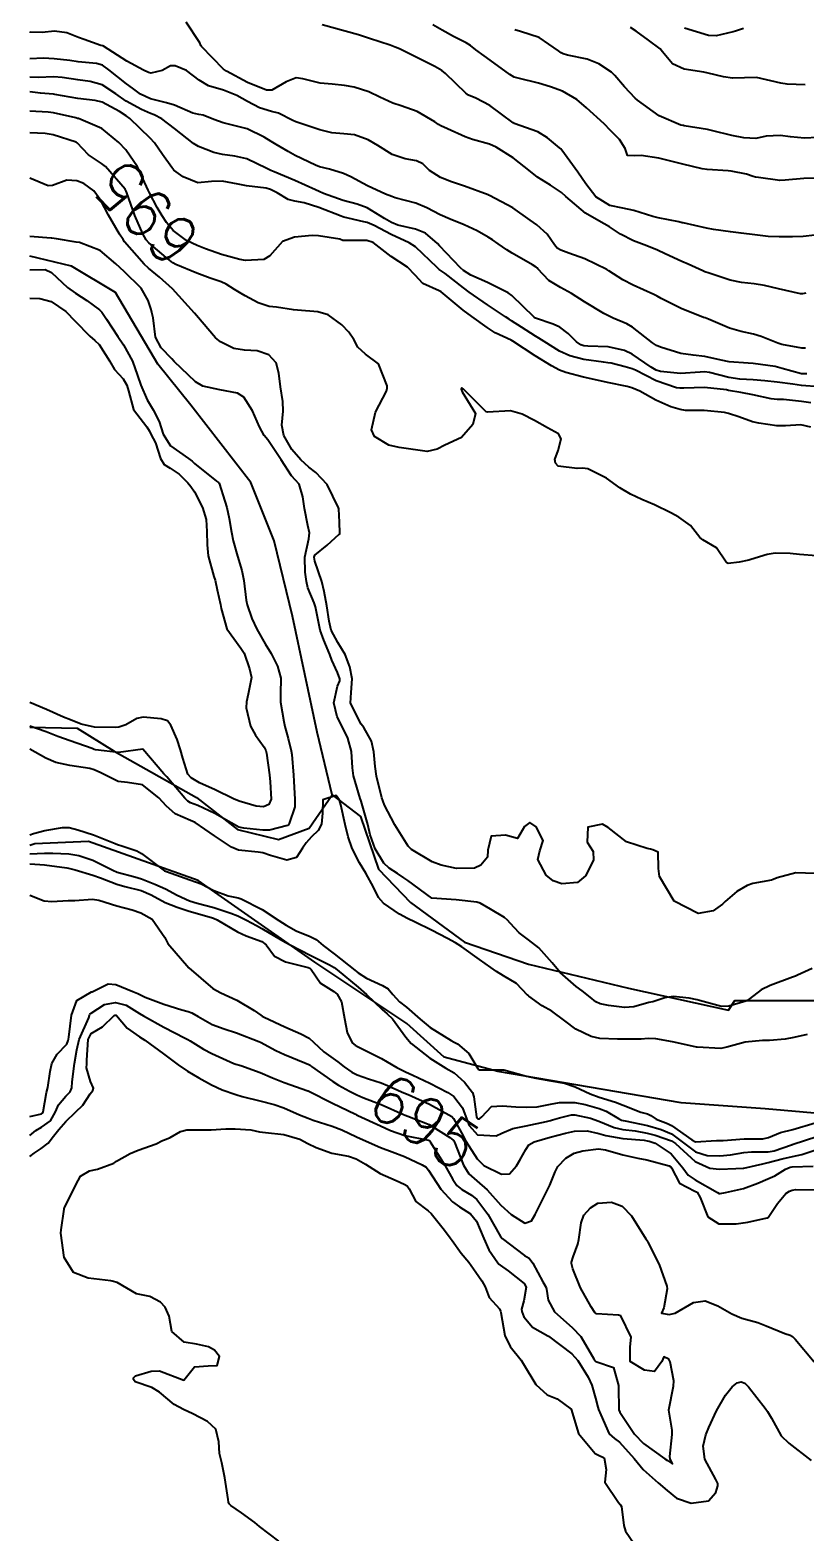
# Model space of a CAD drawing. Header units: metres. Extents: x 292545 to 299085, y 7450245 to 7463078.
# Drawn here: x 292544.9 to 292608.9, y 7462704.1 to 7462828 of the extents above; entities that cross this region are included whole.
import ezdxf
from ezdxf.enums import TextEntityAlignment as Align

# ---------------------------------------------------------------- set-up
doc = ezdxf.new("R2010")
doc.units = ezdxf.units.M
for name, color, linetype in [('Cotas', 45, 'Continuous'), ('Curvas de Nivel 1m', 11, 'Continuous'), ('Curvas de Nivel 5m', 15, 'Continuous'), ('Hidrografia', 140, 'Continuous')]:
    doc.layers.add(name, color=color, linetype=linetype)
doc.styles.add('Style-STANDARD', font='STANDARD.shx')

msp = doc.modelspace()

# ---------------------------------------------------------------- linework, layer by layer
at = {"layer": 'Curvas de Nivel 1m', "flags": 128}
for points, elevation in [([(292608.92, 7462806.29), (292608.66, 7462806.23), (292608.48, 7462806.23), (292606.67, 7462806.65), (292605.52, 7462806.93), (292604.67, 7462807.05), (292603.61, 7462807.17), (292602.68, 7462807.36), (292600.86, 7462807.95), (292600.68, 7462808.01), (292600.6, 7462808.05), (292600.42, 7462808.13), (292599.21, 7462808.68), (292598.69, 7462808.9), (292597.33, 7462809.54), (292596.7, 7462809.83), (292595.8, 7462810.19), (292594.71, 7462810.6), (292593.64, 7462811.14), (292592.73, 7462811.75), (292591.85, 7462812.24), (292590.74, 7462812.88), (292589.11, 7462814.27), (292588.76, 7462814.58), (292587.87, 7462815.18), (292586.78, 7462815.86), (292586.22, 7462816.31), (292584.79, 7462817.45), (292583.38, 7462818.33), (292582.81, 7462818.58), (292581.41, 7462818.97), (292580.81, 7462819.17), (292579.37, 7462819.83), (292578.82, 7462820.08), (292578.62, 7462820.19), (292578.31, 7462820.4), (292576.84, 7462821.26), (292575.53, 7462821.74), (292574.85, 7462821.96), (292573.76, 7462822.45), (292572.86, 7462822.88), (292571.65, 7462823.27), (292570.86, 7462823.41), (292569.85, 7462823.52), (292568.86, 7462823.61), (292567.42, 7462823.97), (292566.87, 7462824.03), (292566.03, 7462823.71), (292564.86, 7462823.02), (292564.41, 7462823.02), (292562.86, 7462823.66), (292561.11, 7462824.6), (292560.88, 7462824.77), (292559.06, 7462826.63), (292559, 7462826.72), (292558.91, 7462826.93), (292557.79, 7462828.64)], 701), ([(292609.66, 7462811.08), (292608.72, 7462810.97), (292607.84, 7462810.92), (292606.72, 7462810.92), (292605.82, 7462810.97), (292604.72, 7462811.09), (292603.58, 7462811.23), (292602.72, 7462811.34), (292601.31, 7462811.53), (292600.73, 7462811.65), (292598.81, 7462812.08), (292598.73, 7462812.09), (292598.46, 7462812.16), (292596.74, 7462812.51), (292596.31, 7462812.61), (292594.74, 7462813.11), (292593.82, 7462813.29), (292592.75, 7462813.51), (292591.6, 7462814.24), (292590.77, 7462815.3), (292590.12, 7462816.26), (292588.8, 7462818.09), (292588.72, 7462818.18), (292588.61, 7462818.27), (292587.62, 7462819.1), (292586.82, 7462819.58), (292584.87, 7462820.27), (292584.82, 7462820.29), (292584.78, 7462820.32), (292582.84, 7462821.76), (292581.69, 7462822.36), (292581.1, 7462822.61), (292580.86, 7462822.78), (292579.18, 7462824.39), (292578.88, 7462824.64), (292578.3, 7462824.98), (292576.89, 7462825.7), (292575.39, 7462826.43), (292575.04, 7462826.58), (292574.9, 7462826.63), (292574.62, 7462826.73), (292572.91, 7462827.28), (292572.02, 7462827.58), (292570.92, 7462827.89), (292569.01, 7462828.42)], 702), ([(292610.54, 7462815.78), (292608.77, 7462815.73), (292607.22, 7462815.6), (292606.77, 7462815.58), (292605.03, 7462815.82), (292604.77, 7462815.85), (292604.59, 7462815.9), (292604.02, 7462816.09), (292602.78, 7462816.34), (292602.52, 7462816.37), (292600.78, 7462816.48), (292600.37, 7462816.54), (292598.78, 7462816.92), (292597.78, 7462817.18), (292596.8, 7462817.41), (292595.35, 7462817.64), (292594.8, 7462817.6), (292594.22, 7462817.64), (292594.02, 7462818.21), (292593.56, 7462818.97), (292592.82, 7462819.71), (292592.28, 7462820.24), (292590.84, 7462821.58), (292590.04, 7462822.26), (292588.86, 7462822.93), (292587.87, 7462823.29), (292586.87, 7462823.61), (292585.18, 7462824.01), (292584.87, 7462824.1), (292584.51, 7462824.32), (292582.88, 7462825.51), (292582.39, 7462825.85), (292581.7, 7462826.36), (292581.25, 7462826.71), (292580.91, 7462826.92), (292579.84, 7462827.46), (292578.92, 7462827.97), (292578.15, 7462828.4)], 703), ([(292603.78, 7462828.1), (292603.13, 7462827.9), (292602.92, 7462827.83), (292601.54, 7462827.5), (292600.91, 7462827.53), (292598.92, 7462828.15)], 706), ([(292609.9, 7462819.11), (292608.81, 7462819.07), (292607.67, 7462819.19), (292606.82, 7462819.3), (292605.65, 7462819.24), (292604.81, 7462819.05), (292603.82, 7462819.1), (292602.81, 7462819.3), (292601.26, 7462819.68), (292600.82, 7462819.79), (292598.88, 7462820.09), (292598.82, 7462820.11), (292598.79, 7462820.12), (292598.61, 7462820.15), (292596.83, 7462820.91), (292595.04, 7462822.2), (292594.85, 7462822.36), (292593.96, 7462823.31), (292593.16, 7462824.23), (292593.02, 7462824.38), (292592.88, 7462824.51), (292591.85, 7462825.2), (292590.89, 7462825.57), (292589.26, 7462825.9), (292588.89, 7462826.02), (292588.73, 7462826.11), (292588.52, 7462826.28), (292586.91, 7462827.36), (292585.38, 7462827.86), (292584.92, 7462828.01)], 704), ([(292609, 7462799.62), (292608.58, 7462799.63), (292606.99, 7462800.06), (292606.58, 7462800.19), (292606.41, 7462800.24), (292604.59, 7462800.49), (292604.16, 7462800.52), (292602.59, 7462800.62), (292601.95, 7462800.76), (292600.6, 7462801.07), (292599.62, 7462801.16), (292598.6, 7462801.32), (292596.94, 7462801.84), (292596.61, 7462801.98), (292596.27, 7462802.18), (292594.63, 7462803.47), (292594.17, 7462803.75), (292593.03, 7462804.22), (292592.64, 7462804.41), (292592.25, 7462804.62), (292590.65, 7462805.57), (292589.59, 7462806.26), (292588.67, 7462806.76), (292587.72, 7462807.33), (292586.82, 7462808.3), (292586.76, 7462808.37), (292586.68, 7462808.43), (292586.37, 7462808.62), (292584.7, 7462809.57), (292584.24, 7462809.86), (292583.54, 7462810.34), (292583.06, 7462810.69), (292582.72, 7462810.91), (292581.8, 7462811.43), (292580.73, 7462811.92), (292579.58, 7462812.38), (292578.74, 7462812.75), (292577.65, 7462813.32), (292576.75, 7462813.7), (292575.03, 7462814.16), (292574.75, 7462814.25), (292574.25, 7462814.44), (292572.76, 7462815.14), (292571.37, 7462815.89), (292570.78, 7462816.16), (292569.61, 7462816.5), (292568.78, 7462816.71), (292568.47, 7462816.83), (292566.79, 7462817.65), (292566.22, 7462817.96), (292565.21, 7462818.55), (292564.81, 7462818.79), (292564.24, 7462819.14), (292562.82, 7462819.85), (292561.16, 7462820.26), (292560.83, 7462820.32), (292560.07, 7462820.61), (292559.18, 7462820.97), (292558.84, 7462821.02), (292558.34, 7462821.13), (292556.84, 7462821.78), (292556.18, 7462821.99), (292554.85, 7462822.3), (292554.02, 7462822.69), (292553.36, 7462823.2), (292552.86, 7462823.56), (292551.42, 7462824.71), (292550.88, 7462825.08), (292550.38, 7462825.23), (292548.88, 7462825.37), (292548.18, 7462825.46), (292546.89, 7462825.62), (292546.02, 7462825.65), (292544.9, 7462825.62)], 699), ([(292610.03, 7462798.57), (292608.57, 7462798.66), (292607.85, 7462798.77), (292606.57, 7462798.94), (292605.55, 7462799.05), (292604.57, 7462799.13), (292603.47, 7462799.2), (292602.58, 7462799.34), (292600.97, 7462799.73), (292600.58, 7462799.79), (292600.22, 7462799.77), (292598.59, 7462799.66), (292596.94, 7462799.82), (292596.59, 7462799.94), (292596.17, 7462800.18), (292594.6, 7462801.26), (292593.96, 7462801.57), (292592.61, 7462801.86), (292590.94, 7462801.92), (292590.61, 7462801.95), (292590.37, 7462802.02), (292590, 7462802.26), (292589.31, 7462802.96), (292588.62, 7462803.48), (292588.09, 7462803.74), (292586.63, 7462804.23), (292586.5, 7462804.3), (292584.66, 7462806.1), (292584.35, 7462806.32), (292583.21, 7462806.89), (292582.67, 7462807.16), (292581.27, 7462807.77), (292580.68, 7462808.16), (292580.44, 7462808.37), (292578.71, 7462810.2), (292578.54, 7462810.39), (292577.55, 7462811.24), (292576.72, 7462811.57), (292575.27, 7462811.9), (292574.73, 7462812.1), (292574.15, 7462812.45), (292572.74, 7462813.31), (292571.89, 7462813.62), (292570.75, 7462813.92), (292569.11, 7462814.51), (292568.76, 7462814.67), (292568.46, 7462814.81), (292566.77, 7462815.58), (292565.04, 7462816.3), (292564.78, 7462816.4), (292564.45, 7462816.56), (292562.79, 7462817.37), (292561.8, 7462817.58), (292560.79, 7462817.72), (292560.06, 7462817.88), (292558.8, 7462818.37), (292558.39, 7462818.63), (292556.82, 7462819.86), (292555.77, 7462820.67), (292555.15, 7462820.99), (292554.84, 7462821.11), (292554.09, 7462821.43), (292552.85, 7462822.12), (292551.99, 7462822.71), (292550.86, 7462823.46), (292549.88, 7462823.75), (292548.86, 7462823.87), (292547.56, 7462824.07), (292546.87, 7462824.12), (292545.57, 7462824.08), (292544.9, 7462824.11)], 698), ([(292609.35, 7462797.23), (292608.56, 7462797.36), (292607.1, 7462797.51), (292606.56, 7462797.52), (292606.06, 7462797.57), (292604.56, 7462797.9), (292603.57, 7462798.1), (292602.56, 7462798.27), (292602.38, 7462798.3), (292600.57, 7462798.5), (292598.86, 7462798.45), (292598.57, 7462798.44), (292598.25, 7462798.48), (292596.58, 7462799.06), (292594.86, 7462799.93), (292594.59, 7462800.05), (292594.01, 7462800.21), (292592.87, 7462800.5), (292592.6, 7462800.54), (292592.24, 7462800.59), (292590.6, 7462800.82), (292589.45, 7462801.11), (292588.61, 7462801.5), (292587.34, 7462802.29), (292586.9, 7462802.58), (292586.62, 7462802.75), (292585.46, 7462803.48), (292584.63, 7462804), (292584.44, 7462804.13), (292584.14, 7462804.33), (292582.65, 7462805.31), (292581.14, 7462806.37), (292580.67, 7462806.73), (292579.16, 7462807.9), (292578.68, 7462808.24), (292578.6, 7462808.31), (292578.51, 7462808.39), (292576.71, 7462810.1), (292576.2, 7462810.43), (292574.72, 7462811.13), (292573.31, 7462811.87), (292572.73, 7462812.11), (292572.44, 7462812.18), (292571.17, 7462812.48), (292570.81, 7462812.56), (292570.73, 7462812.58), (292570.59, 7462812.63), (292568.74, 7462813.35), (292567.52, 7462813.74), (292566.75, 7462813.87), (292566.21, 7462814), (292565.3, 7462814.55), (292564.76, 7462814.83), (292564.39, 7462814.94), (292562.76, 7462815.13), (292562.09, 7462815.26), (292560.77, 7462815.52), (292559.89, 7462815.49), (292558.76, 7462815.39), (292557.54, 7462815.88), (292556.78, 7462816.44), (292556.68, 7462816.55), (292556.61, 7462816.65), (292555.85, 7462817.72), (292555.17, 7462818.67), (292554.81, 7462819.08), (292553.14, 7462820.7), (292552.84, 7462820.92), (292552.28, 7462821.27), (292550.85, 7462822.03), (292550.29, 7462822.17), (292548.85, 7462822.35), (292546.95, 7462822.67), (292546.85, 7462822.69), (292545.78, 7462822.78), (292544.9, 7462822.89)], 697), ([(292609.34, 7462795.23), (292608.53, 7462795.43), (292607.25, 7462795.34), (292606.53, 7462795.34), (292605.06, 7462795.56), (292604.54, 7462795.68), (292603.4, 7462796.1), (292602.55, 7462796.37), (292602.22, 7462796.44), (292600.55, 7462796.6), (292599.01, 7462796.62), (292598.55, 7462796.68), (292597.8, 7462796.92), (292596.56, 7462797.45), (292595.24, 7462798.19), (292594.57, 7462798.49), (292594.18, 7462798.59), (292592.57, 7462798.93), (292591.71, 7462799.1), (292590.58, 7462799.36), (292589.13, 7462799.73), (292588.59, 7462799.93), (292587.94, 7462800.29), (292586.6, 7462801.12), (292584.76, 7462802.32), (292584.61, 7462802.4), (292583.29, 7462803.01), (292582.62, 7462803.45), (292581.36, 7462804.36), (292580.64, 7462804.89), (292578.84, 7462806.39), (292578.66, 7462806.48), (292577.33, 7462807.07), (292576.68, 7462807.77), (292576.05, 7462808.43), (292574.7, 7462809.3), (292573.22, 7462810.45), (292572.71, 7462810.62), (292570.84, 7462810.62), (292570.71, 7462810.64), (292570.46, 7462810.75), (292568.72, 7462811.01), (292568.2, 7462811.03), (292566.72, 7462810.91), (292565.73, 7462810.54), (292564.69, 7462809.35), (292564.2, 7462809.05), (292562.69, 7462808.99), (292562.22, 7462809.06), (292560.7, 7462809.46), (292559.39, 7462809.94), (292558.71, 7462810.21), (292557.81, 7462810.64), (292556.72, 7462811.45), (292556.17, 7462812.1), (292555.8, 7462812.66), (292555.41, 7462813.34), (292554.76, 7462814.55), (292554.7, 7462814.68), (292554.66, 7462814.78), (292553.76, 7462816.69), (292552.8, 7462818.1), (292552.24, 7462818.71), (292550.82, 7462819.87), (292548.9, 7462820.68), (292548.83, 7462820.7), (292548.68, 7462820.75), (292546.84, 7462821.15), (292546.4, 7462821.22), (292544.9, 7462821.29)], 696), ([(292609.69, 7462758.43), (292608.1, 7462758.49), (292606.56, 7462758.06), (292606.23, 7462757.93), (292606.09, 7462757.89), (292604.56, 7462757.61), (292604.08, 7462757.44), (292603.24, 7462756.94), (292602.28, 7462756.11), (292602.06, 7462755.9), (292601.28, 7462755.35), (292600.05, 7462755.12), (292598.06, 7462756.16), (292596.84, 7462758.18), (292596.77, 7462758.85), (292596.75, 7462760.18), (292596.31, 7462760.39), (292596.12, 7462760.43), (292595.83, 7462760.48), (292594.12, 7462761.03), (292592.63, 7462762.23), (292592.14, 7462762.5), (292590.95, 7462762.25), (292590.88, 7462761.01), (292591.37, 7462760.24), (292591.4, 7462759.53), (292590.75, 7462758.25), (292590.08, 7462757.7), (292588.78, 7462757.57), (292588.09, 7462757.82), (292587.49, 7462758.29), (292586.8, 7462759.59), (292586.98, 7462760.29), (292587.25, 7462761.16), (292586.68, 7462762.29), (292586.15, 7462762.63), (292585.72, 7462762.31), (292585.13, 7462761.32), (292584.13, 7462761.58), (292582.97, 7462761.5), (292582.69, 7462760.34), (292582.67, 7462759.78), (292582.1, 7462759.11), (292581.58, 7462758.87), (292580.1, 7462758.84), (292578.83, 7462759.12), (292578.1, 7462759.39), (292576.39, 7462760.42), (292576.12, 7462760.69), (292575.01, 7462762.44), (292574.71, 7462763.01), (292574.16, 7462764.06), (292574.01, 7462764.45), (292573.95, 7462764.67), (292573.51, 7462766.46), (292573.4, 7462767.25), (292573.29, 7462768.45), (292573.09, 7462769.33), (292572.44, 7462770.47), (292572.24, 7462770.74), (292571.36, 7462772.48), (292571.4, 7462773.35), (292571.49, 7462774.48), (292571.31, 7462775.46), (292570.92, 7462776.48), (292570.32, 7462777.47), (292569.77, 7462778.5), (292569.59, 7462779.25), (292569.41, 7462780.5), (292569.19, 7462781.68), (292568.99, 7462782.5), (292568.4, 7462784.19), (292568.35, 7462784.51), (292568.4, 7462784.67), (292569.42, 7462785.5), (292570.42, 7462786.41), (292570.46, 7462786.45), (292570.47, 7462786.49), (292570.44, 7462787.41), (292570.39, 7462788.49), (292570.37, 7462788.58), (292569.43, 7462790.5), (292568.48, 7462791.49), (292567.91, 7462791.94), (292567.26, 7462792.53), (292566.51, 7462793.38), (292565.84, 7462794.55), (292565.69, 7462795.39), (292565.79, 7462796.55), (292565.76, 7462797.34), (292565.58, 7462798.55), (292565.45, 7462799.69), (292565.22, 7462800.55), (292564.6, 7462801.21), (292563.64, 7462801.54), (292562.6, 7462801.58), (292561.72, 7462801.71), (292560.61, 7462802.28), (292560.22, 7462802.61), (292558.64, 7462804.45), (292558.49, 7462804.63), (292556.66, 7462806.65), (292555.6, 7462807.6), (292554.68, 7462808.35), (292554.33, 7462808.68), (292552.71, 7462810.53), (292552.58, 7462810.7), (292552.28, 7462811.14), (292551.37, 7462812.71), (292550.75, 7462813.94), (292550.18, 7462814.73), (292549.35, 7462815.32), (292548.77, 7462815.55), (292547.93, 7462815.6), (292546.77, 7462815.15), (292546.41, 7462815.13), (292544.9, 7462815.78)], 694), ([(292609.44, 7462750.59), (292608.23, 7462750.04), (292608.07, 7462749.97), (292607.99, 7462749.93), (292607.82, 7462749.87), (292605.98, 7462749.19), (292605.23, 7462748.83), (292604.28, 7462748.09), (292604.1, 7462747.96), (292603.97, 7462747.91), (292602.58, 7462747.49), (292601.96, 7462747.47), (292600.16, 7462747.95), (292599.97, 7462748), (292599.29, 7462748.15), (292597.97, 7462748.29), (292597.3, 7462748.17), (292596.29, 7462747.86), (292595.97, 7462747.78), (292594.73, 7462747.43), (292593.96, 7462747.37), (292592.65, 7462747.54), (292591.97, 7462747.68), (292591.59, 7462747.85), (292591.12, 7462748.24), (292590.48, 7462748.76), (292589.98, 7462749.1), (292588.65, 7462750.27), (292588, 7462751.05), (292586.89, 7462752.29), (292586.03, 7462752.96), (292585.27, 7462753.55), (292584.53, 7462754.32), (292584.31, 7462754.59), (292584.05, 7462754.81), (292582.91, 7462755.49), (292582.06, 7462755.97), (292581.78, 7462756.07), (292580.06, 7462756.26), (292578.06, 7462756.4), (292576.09, 7462757.84), (292575.75, 7462758.08), (292575.24, 7462758.43), (292574.53, 7462758.87), (292574.1, 7462759.27), (292573.38, 7462760.46), (292572.98, 7462761.61), (292572.77, 7462762.46), (292572.23, 7462764.4), (292572.21, 7462764.47), (292572.16, 7462764.61), (292571.6, 7462766.48), (292571.52, 7462767.14), (292571.44, 7462768.48), (292571.13, 7462769.58), (292570.7, 7462770.49), (292570.25, 7462771.34), (292569.98, 7462772.49), (292570.28, 7462773.89), (292570.46, 7462774.31), (292570.47, 7462774.49), (292570.29, 7462775), (292569.82, 7462776.01), (292569.64, 7462776.5), (292569.16, 7462777.66), (292568.84, 7462778.5), (292568.46, 7462780.41), (292568.44, 7462780.51), (292568.36, 7462780.75), (292567.83, 7462781.98), (292567.73, 7462782.52), (292567.61, 7462783.29), (292567.59, 7462784.52), (292567.92, 7462786.02), (292567.98, 7462786.52), (292567.84, 7462787.12), (292567.56, 7462788.52), (292567.42, 7462789.48), (292567.11, 7462790.53), (292566.81, 7462790.86), (292566.48, 7462791.23), (292565.62, 7462792.55), (292564.52, 7462794.18), (292564.24, 7462794.56), (292563.83, 7462795.27), (292563.26, 7462796.57), (292562.55, 7462797.7), (292562.02, 7462798.05), (292560.56, 7462798.32), (292559.17, 7462798.62), (292558.57, 7462798.96), (292556.8, 7462800.65), (292556.6, 7462800.86), (292555.73, 7462801.79), (292555.25, 7462802.67), (292555.06, 7462804.25), (292554.97, 7462804.68), (292554.89, 7462804.93), (292554.65, 7462805.69), (292554.08, 7462806.69), (292552.68, 7462808.08), (292551.99, 7462808.71), (292550.7, 7462809.81), (292548.99, 7462810.46), (292548.71, 7462810.5), (292547.08, 7462810.77), (292546.71, 7462810.82), (292546.66, 7462810.83), (292544.9, 7462810.95)], 693), ([(292544.9, 7462808.2), (292546.14, 7462808.24), (292546.68, 7462808), (292548.01, 7462806.76), (292548.66, 7462806.28), (292549.58, 7462805.67), (292550.64, 7462804.9), (292550.82, 7462804.72), (292551.21, 7462804.14), (292552.14, 7462802.7), (292552.61, 7462802.03), (292553.36, 7462800.69), (292553.77, 7462799.5), (292554.05, 7462798.69), (292554.56, 7462797.5), (292555.06, 7462796.67), (292555.57, 7462795.7), (292555.9, 7462794.66), (292556.51, 7462793.7), (292557.97, 7462792.64), (292558.28, 7462792.42), (292558.49, 7462792.24), (292560.29, 7462790.79), (292560.47, 7462790.66), (292560.49, 7462790.63), (292560.5, 7462790.61), (292560.99, 7462789.13), (292561.14, 7462788.6), (292561.33, 7462787.71), (292561.54, 7462786.59), (292561.67, 7462785.85), (292562.03, 7462784.59), (292562.39, 7462783.42), (292562.56, 7462782.59), (292562.75, 7462780.97), (292562.83, 7462780.58), (292563.22, 7462779.46), (292563.61, 7462778.57), (292564.32, 7462777.37), (292564.8, 7462776.56), (292565.32, 7462775.52), (292565.6, 7462774.55), (292565.57, 7462773.25), (292565.57, 7462772.55), (292565.84, 7462770.95), (292565.93, 7462770.54), (292566.22, 7462769.55), (292566.46, 7462768.54), (292566.5, 7462768.25), (292566.64, 7462766.54), (292566.67, 7462766.04), (292566.77, 7462764.53), (292566.75, 7462763.94), (292566.28, 7462762.54), (292566.23, 7462762.45), (292566.14, 7462762.39), (292564.68, 7462762.01), (292564.13, 7462762.01), (292562.56, 7462762.16), (292562.14, 7462762.25), (292561.51, 7462762.6), (292560.15, 7462763.39), (292558.75, 7462764.03), (292558.16, 7462764.27), (292557.92, 7462764.4), (292557.67, 7462764.64), (292556.19, 7462766.4), (292555.96, 7462766.66), (292554.21, 7462768.68), (292552.21, 7462768.4), (292550.31, 7462768.63), (292550.21, 7462768.66), (292550.02, 7462768.73), (292548.22, 7462769.37), (292547.2, 7462769.74), (292546.23, 7462770.11), (292544.9, 7462770.57)], 693), ([(292544.9, 7462805.88), (292545.71, 7462805.84), (292546.65, 7462805.59), (292547.86, 7462804.76), (292548.63, 7462803.97), (292549.83, 7462802.73), (292550.25, 7462802.37), (292550.61, 7462802.04), (292551.46, 7462800.71), (292551.87, 7462800), (292552.58, 7462799.22), (292552.9, 7462798.7), (292553.04, 7462798.22), (292553.45, 7462796.69), (292554.53, 7462795.25), (292554.76, 7462794.91), (292554.88, 7462794.67), (292555.25, 7462793.93), (292555.68, 7462792.66), (292555.98, 7462792.15), (292556.48, 7462791.86), (292557.2, 7462791.37), (292557.94, 7462790.64), (292558.18, 7462790.34), (292558.47, 7462789.91), (292559.15, 7462788.62), (292559.43, 7462787.63), (292559.49, 7462786.62), (292559.51, 7462785.52), (292559.61, 7462784.62), (292560.08, 7462782.91), (292560.17, 7462782.61), (292560.36, 7462781.81), (292560.63, 7462780.61), (292560.68, 7462780.28), (292561.15, 7462778.6), (292562.31, 7462777.01), (292562.57, 7462776.59), (292563.03, 7462775.32), (292563.17, 7462774.58), (292562.92, 7462773.23), (292562.76, 7462772.58), (292562.75, 7462772.08), (292563.1, 7462770.58), (292563.5, 7462769.85), (292564.22, 7462768.86), (292564.37, 7462768.56), (292564.42, 7462768.35), (292564.66, 7462766.56), (292564.73, 7462766), (292564.81, 7462764.55), (292564.61, 7462764.11), (292564.16, 7462763.94), (292563.57, 7462763.98), (292562.16, 7462764.39), (292561.69, 7462764.59), (292560.17, 7462765.34), (292558.9, 7462765.9), (292558.19, 7462766.31), (292557.94, 7462766.63), (292557.51, 7462767.94), (292557.32, 7462768.64), (292557.06, 7462769.48), (292556.52, 7462770.66), (292556.24, 7462771.02), (292555.72, 7462771.19), (292554.24, 7462771.32), (292553.73, 7462771.2), (292552.82, 7462770.69), (292552.23, 7462770.49), (292551.99, 7462770.46), (292550.23, 7462770.49), (292549.12, 7462770.74), (292548.24, 7462771.1), (292547.67, 7462771.33), (292546.25, 7462771.95), (292544.9, 7462772.53)], 694), ([(292609.04, 7462745.14), (292607.93, 7462744.91), (292607.22, 7462744.76), (292605.93, 7462744.66), (292605.35, 7462744.65), (292603.93, 7462744.53), (292602.4, 7462744.11), (292601.92, 7462744.01), (292599.96, 7462744.1), (292599.92, 7462744.11), (292599.79, 7462744.14), (292597.93, 7462744.56), (292596.54, 7462744.8), (292595.93, 7462744.81), (292595.35, 7462744.78), (292593.93, 7462744.77), (292593.39, 7462744.76), (292591.93, 7462744.81), (292591.2, 7462744.98), (292589.94, 7462745.58), (292589.04, 7462746.27), (292587.96, 7462747.07), (292587.18, 7462747.51), (292586.06, 7462748.31), (292586.02, 7462748.36), (292585.97, 7462748.41), (292585.04, 7462749.37), (292583.99, 7462750), (292583.4, 7462750.34), (292582.01, 7462751.33), (292580.54, 7462752.37), (292580.23, 7462752.58), (292580.03, 7462752.7), (292579.35, 7462753.06), (292578.04, 7462753.77), (292576.68, 7462754.41), (292576.05, 7462754.73), (292575.4, 7462755.08), (292574.07, 7462755.97), (292573.67, 7462756.45), (292573.25, 7462757.29), (292572.62, 7462758.46), (292572.1, 7462759.32), (292571.48, 7462760.48), (292571.15, 7462761.45), (292570.92, 7462762.48), (292570.56, 7462764.08), (292570.45, 7462764.49), (292570.17, 7462764.86), (292569.07, 7462764.51), (292569.04, 7462763.4), (292568.95, 7462762.51), (292568.67, 7462761.98), (292568.13, 7462761.45), (292567.68, 7462760.97), (292567.4, 7462760.53), (292566.89, 7462759.75), (292566.1, 7462759.52), (292564.76, 7462759.9), (292564.11, 7462760.14), (292563.73, 7462760.19), (292562.11, 7462760.34), (292561.52, 7462760.6), (292560.13, 7462761.54), (292558.52, 7462762.63), (292558.14, 7462762.8), (292556.87, 7462763.36), (292556.16, 7462763.97), (292555.54, 7462764.67), (292554.18, 7462765.75), (292552.94, 7462765.94), (292552.18, 7462766.02), (292550.76, 7462766.72), (292550.2, 7462766.99), (292549.83, 7462767.1), (292548.2, 7462767.34), (292547.02, 7462767.59), (292546.2, 7462767.95), (292544.9, 7462768.68)], 692), ([(292544.9, 7462761.62), (292545.18, 7462761.74), (292546.13, 7462761.98), (292547.59, 7462762.21), (292548.14, 7462762.21), (292548.84, 7462762.04), (292550.13, 7462761.63), (292551.92, 7462760.91), (292552.11, 7462760.82), (292552.47, 7462760.7), (292553.72, 7462760.29), (292554.11, 7462760.08), (292556.01, 7462758.66), (292556.09, 7462758.62), (292556.16, 7462758.59), (292558.09, 7462757.92), (292559.02, 7462757.57), (292560.08, 7462757.02), (292561.25, 7462756.6), (292562.07, 7462756.42), (292562.32, 7462756.34), (292564.06, 7462755.46), (292565.45, 7462754.55), (292566.04, 7462754.17), (292566.86, 7462753.71), (292568.03, 7462753.23), (292568.52, 7462753), (292569.1, 7462752.5), (292570.01, 7462751.81), (292571.7, 7462750.47), (292571.99, 7462750.23), (292572.66, 7462749.79), (292573.98, 7462749.19), (292574.46, 7462748.92), (292574.85, 7462748.44), (292575.4, 7462747.86), (292575.96, 7462747.41), (292577.1, 7462746.41), (292577.94, 7462745.72), (292579.66, 7462744.65), (292579.92, 7462744.52), (292580.18, 7462744.38), (292581.13, 7462743.58), (292581.85, 7462742.35), (292581.87, 7462742.32), (292581.9, 7462742.29), (292582.01, 7462742.24), (292583.9, 7462742.25), (292584, 7462742.23), (292585.89, 7462741.73), (292586.65, 7462741.54), (292587.89, 7462741.33), (292589.01, 7462741.15), (292589.88, 7462740.83), (292591.12, 7462740.25), (292591.87, 7462739.99), (292593.23, 7462739.58), (292593.86, 7462739.32), (292595.31, 7462738.75), (292595.86, 7462738.62), (292596.15, 7462738.48), (292596.58, 7462738.18), (292597.5, 7462737.81), (292597.85, 7462737.64), (292599.51, 7462736.47), (292599.83, 7462736.3), (292601.55, 7462736.41), (292601.84, 7462736.4), (292602.12, 7462736.4), (292603.84, 7462736.54), (292605.37, 7462736.54), (292605.84, 7462736.65), (292606.83, 7462737.07), (292607.85, 7462737.31), (292609.7, 7462737.87)], 692), ([(292544.9, 7462760.04), (292546.11, 7462760.1), (292546.78, 7462760.11), (292548.11, 7462760.05), (292548.93, 7462759.92), (292550.1, 7462759.54), (292551.73, 7462758.71), (292552.09, 7462758.55), (292553.55, 7462758.15), (292554.09, 7462757.98), (292555.21, 7462757.54), (292556.08, 7462757.17), (292557.05, 7462756.65), (292558.07, 7462756.18), (292558.71, 7462755.99), (292560.06, 7462755.63), (292561.48, 7462755.17), (292562.05, 7462754.95), (292562.76, 7462754.58), (292563.6, 7462754.13), (292564.04, 7462753.9), (292565.57, 7462753), (292566.02, 7462752.73), (292566.38, 7462752.54), (292568.01, 7462751.7), (292569.61, 7462750.89), (292570, 7462750.67), (292570.24, 7462750.49), (292571.98, 7462749.05), (292572.66, 7462748.46), (292573.96, 7462747.22), (292574.37, 7462746.86), (292574.82, 7462746.44), (292575.93, 7462744.92), (292576.37, 7462744.42), (292577.91, 7462743.19), (292579.22, 7462742.39), (292579.9, 7462741.99), (292580.75, 7462741.22), (292581.41, 7462740.36), (292581.54, 7462740.02), (292581.76, 7462738.35), (292581.78, 7462738.28), (292581.85, 7462738.2), (292581.99, 7462738.21), (292582.18, 7462738.35), (292582.99, 7462739.21), (292583.86, 7462739.26), (292585, 7462739.18), (292585.86, 7462739.17), (292586.76, 7462739.2), (292587.86, 7462739.41), (292588.59, 7462739.55), (292589.87, 7462739.55), (292590.73, 7462739.39), (292591.86, 7462739.06), (292592.45, 7462738.83), (292593.48, 7462738.22), (292593.73, 7462738.09), (292593.85, 7462738.05), (292594.03, 7462738.03), (292595.85, 7462737.64), (292597, 7462737.33), (292597.84, 7462736.96), (292598.95, 7462736.15), (292599.82, 7462735.47), (292600.78, 7462735.17), (292601.82, 7462735.16), (292602.7, 7462735.23), (292603.82, 7462735.41), (292604.44, 7462735.47), (292605.82, 7462735.49), (292606.32, 7462735.57), (292607.74, 7462736.05), (292607.81, 7462736.08), (292607.83, 7462736.08), (292607.89, 7462736.1), (292609.84, 7462736.73)], 693), ([(292544.9, 7462759.23), (292545.71, 7462759.18), (292546.1, 7462759.15), (292547.94, 7462758.91), (292548.09, 7462758.88), (292548.63, 7462758.74), (292550.09, 7462758.3), (292550.73, 7462758.08), (292552.08, 7462757.54), (292552.73, 7462757.35), (292554.08, 7462757.03), (292554.9, 7462756.67), (292556.06, 7462756.04), (292557.05, 7462755.66), (292558.05, 7462755.33), (292559.87, 7462754.79), (292560.04, 7462754.74), (292560.34, 7462754.61), (292562.03, 7462753.61), (292562.73, 7462753.28), (292564.03, 7462752.82), (292564.38, 7462752.56), (292565.07, 7462751.61), (292566, 7462751.15), (292567.85, 7462750.67), (292567.99, 7462750.61), (292568.1, 7462750.52), (292568.87, 7462749.39), (292569.98, 7462748.7), (292570.26, 7462748.49), (292570.61, 7462747.84), (292570.86, 7462746.48), (292571.08, 7462745.33), (292571.49, 7462744.47), (292571.73, 7462744.28), (292571.92, 7462744.17), (292572.53, 7462743.85), (292573.91, 7462743.17), (292574.37, 7462742.91), (292575.17, 7462742.43), (292575.66, 7462742.19), (292575.9, 7462742.08), (292576.5, 7462741.81), (292577.89, 7462741.13), (292579.39, 7462740.38), (292579.88, 7462740.04), (292580.59, 7462739.1), (292580.86, 7462738.36), (292581.15, 7462737.66), (292581.84, 7462736.89), (292583.36, 7462736.81), (292583.84, 7462737.03), (292584.76, 7462737.4), (292585.85, 7462737.61), (292587.54, 7462737.98), (292587.85, 7462738.06), (292588.02, 7462738.11), (292588.61, 7462738.27), (292589.6, 7462738.52), (292589.86, 7462738.52), (292591.15, 7462738.25), (292591.85, 7462738.01), (292593.11, 7462737.48), (292593.84, 7462737.31), (292594.84, 7462737.2), (292595.84, 7462737.02), (292596.5, 7462736.84), (292597.84, 7462736.39), (292598.17, 7462736.16), (292599.81, 7462734.68), (292601.02, 7462734.13), (292601.8, 7462734.06), (292603.14, 7462734.1), (292603.76, 7462734.14), (292603.8, 7462734.14), (292605.38, 7462734.5), (292605.81, 7462734.59), (292606.98, 7462734.9), (292607.82, 7462735.1), (292608.6, 7462735.26), (292609.83, 7462735.66)], 694), ([(292544.9, 7462738.39), (292545.85, 7462738.62), (292545.95, 7462738.68), (292546, 7462738.78), (292546.27, 7462740.38), (292546.36, 7462740.78), (292546.56, 7462742.11), (292546.71, 7462742.77), (292547.14, 7462743.54), (292547.93, 7462744.36), (292548.04, 7462744.65), (292548.07, 7462744.76), (292548.12, 7462744.94), (292548.33, 7462746.75), (292548.76, 7462747.95), (292549.97, 7462748.67), (292550.02, 7462748.68), (292550.13, 7462748.73), (292551.36, 7462749.34), (292551.98, 7462749.28), (292553.4, 7462748.69), (292553.81, 7462748.52), (292553.97, 7462748.44), (292554.4, 7462748.24), (292555.96, 7462747.66), (292557.42, 7462747.18), (292557.96, 7462747.04), (292558.26, 7462746.94), (292558.79, 7462746.63), (292559.94, 7462745.99), (292560.92, 7462745.62), (292561.93, 7462745.29), (292563.8, 7462744.57), (292563.92, 7462744.52), (292565.2, 7462743.83), (292565.91, 7462743.49), (292567.59, 7462742.83), (292567.9, 7462742.69), (292568.01, 7462742.62), (292568.14, 7462742.52), (292569.89, 7462741.27), (292570.37, 7462740.97), (292571.28, 7462740.48), (292571.88, 7462740.19), (292572.37, 7462739.97), (292573.87, 7462739.37), (292575.73, 7462738.55), (292575.85, 7462738.5), (292576.09, 7462738.42), (292577.85, 7462737.72), (292579.55, 7462736.67), (292579.83, 7462736.45), (292579.87, 7462736.41), (292579.88, 7462736.38), (292579.93, 7462736.28), (292580.67, 7462734.37), (292581.11, 7462733.67), (292581.79, 7462733.08), (292582.63, 7462732.34), (292583.77, 7462731.09), (292584.6, 7462730.32), (292585.75, 7462729.59), (292586.28, 7462729.78), (292586.58, 7462730.3), (292587.4, 7462731.91), (292587.59, 7462732.28), (292587.79, 7462732.72), (292588.24, 7462733.84), (292588.47, 7462734.27), (292589.12, 7462734.96), (292589.82, 7462735.36), (292590.52, 7462735.56), (292591.83, 7462735.72), (292592.41, 7462735.65), (292593.82, 7462735.24), (292595.06, 7462734.96), (292595.81, 7462734.81), (292597.65, 7462734.32), (292597.8, 7462734.23), (292597.85, 7462734.16), (292598.51, 7462732.88), (292599.78, 7462732.24), (292599.96, 7462732.14), (292600.21, 7462731.71), (292600.85, 7462730.13), (292601.75, 7462729.55), (292603.19, 7462729.54), (292603.75, 7462729.63), (292604.14, 7462729.69), (292605.75, 7462730.03), (292605.78, 7462730.04), (292605.81, 7462730.07), (292606.6, 7462731.23), (292607.29, 7462732.05), (292607.59, 7462732.24), (292607.79, 7462732.32), (292608.1, 7462732.36), (292609.79, 7462732.34)], 696), ([(292544.9, 7462736.82), (292545.37, 7462737.25), (292545.84, 7462737.5), (292546.58, 7462738.04), (292547.01, 7462738.77), (292547.26, 7462739.36), (292547.87, 7462740.08), (292548.22, 7462740.42), (292548.35, 7462740.75), (292548.38, 7462741.24), (292548.58, 7462742.75), (292548.77, 7462743.9), (292548.97, 7462744.74), (292549.75, 7462746.53), (292549.82, 7462746.73), (292549.85, 7462746.83), (292549.95, 7462746.92), (292551.06, 7462747.62), (292551.96, 7462747.8), (292552.83, 7462747.57), (292553.95, 7462746.88), (292554.27, 7462746.68), (292555.94, 7462745.75), (292557.72, 7462744.85), (292557.92, 7462744.75), (292558.11, 7462744.64), (292559.23, 7462743.93), (292559.91, 7462743.58), (292561.72, 7462742.77), (292561.9, 7462742.7), (292562.29, 7462742.59), (292563.9, 7462742.03), (292564.92, 7462741.58), (292565.89, 7462741.19), (292567.82, 7462740.52), (292567.88, 7462740.5), (292567.92, 7462740.48), (292569.87, 7462739.48), (292571.76, 7462738.57), (292571.85, 7462738.52), (292571.97, 7462738.47), (292573.84, 7462737.61), (292574.64, 7462737.24), (292575.84, 7462736.82), (292577.8, 7462736.44), (292577.83, 7462736.42), (292577.87, 7462736.4), (292577.94, 7462736.29), (292579.15, 7462734.39), (292579.79, 7462733.2), (292580.12, 7462732.71), (292580.54, 7462732.37), (292581.34, 7462731.91), (292581.77, 7462731.55), (292582.69, 7462730.34), (292583.74, 7462728.5), (292583.86, 7462728.33), (292585.72, 7462726.94), (292586.11, 7462726.7), (292586.41, 7462726.3), (292587.22, 7462724.75), (292587.49, 7462724.28), (292587.54, 7462724.14), (292587.67, 7462723.25), (292588.2, 7462722.27), (292589.65, 7462721), (292590.37, 7462720.25), (292591.44, 7462718.42), (292591.55, 7462718.24), (292591.61, 7462718.19), (292593.07, 7462717.68), (292593.46, 7462716.21), (292593.46, 7462716.08), (292593.51, 7462714.21), (292593.57, 7462714.02), (292594.8, 7462712.2), (292595.54, 7462711.43), (292597.3, 7462710.17), (292597.52, 7462710.01), (292597.92, 7462709.76), (292597.74, 7462710.17), (292597.7, 7462710.34), (292597.91, 7462712.16), (292597.91, 7462712.53), (292597.61, 7462714.17), (292597.61, 7462714.21), (292598.01, 7462716.16), (292598.03, 7462716.59), (292597.73, 7462718.17), (292597.62, 7462718.37), (292597.21, 7462718.58), (292597.05, 7462718.18), (292596.43, 7462717.36), (292595.61, 7462717.46), (292594.44, 7462718.2), (292594.43, 7462719.4), (292594.52, 7462720.2), (292593.66, 7462721.94), (292593.47, 7462722.02), (292591.66, 7462722.13), (292591.51, 7462722.24), (292591.22, 7462722.69), (292590.33, 7462724.25), (292589.71, 7462725.82), (292589.58, 7462726.26), (292589.58, 7462726.39), (292589.72, 7462726.81), (292590.11, 7462727.87), (292590.2, 7462728.26), (292590.38, 7462729.63), (292590.62, 7462730.25), (292591.15, 7462730.87), (292591.77, 7462731.25), (292592.88, 7462731.33), (292593.77, 7462731), (292594.54, 7462730.2), (292595.73, 7462728.3), (292595.8, 7462728.19), (292595.88, 7462728.04), (292596.83, 7462726.18), (292597.46, 7462724.4), (292597.49, 7462724.17), (292597.22, 7462722.62), (292597.03, 7462722.18), (292597.66, 7462722.07), (292598.15, 7462722.16), (292599.67, 7462723.04), (292600.62, 7462723.19), (292601.67, 7462722.77), (292602.83, 7462722.11), (292603.66, 7462721.77), (292604.98, 7462721.4), (292605.65, 7462721.13), (292607.19, 7462720.51), (292607.65, 7462720.36), (292607.84, 7462720.25), (292608.05, 7462720.04), (292609.62, 7462718.17)], 697), ([(292544.9, 7462735.08), (292545.24, 7462735.36), (292545.82, 7462735.74), (292546.41, 7462736.19), (292546.85, 7462736.77), (292547.28, 7462737.32), (292547.85, 7462737.98), (292548.67, 7462738.75), (292549.27, 7462739.33), (292549.88, 7462740.26), (292550.08, 7462740.53), (292550.13, 7462740.73), (292549.89, 7462741.28), (292549.56, 7462742.4), (292549.58, 7462742.73), (292549.6, 7462743.04), (292549.69, 7462744.73), (292549.94, 7462745.23), (292550.89, 7462745.78), (292551.86, 7462746.71), (292551.91, 7462746.75), (292551.95, 7462746.76), (292552, 7462746.75), (292552.04, 7462746.71), (292552.93, 7462745.68), (292553.93, 7462744.97), (292554.39, 7462744.68), (292555.91, 7462743.57), (292557.13, 7462742.65), (292557.9, 7462742.12), (292558.84, 7462741.57), (292559.89, 7462741.01), (292560.75, 7462740.6), (292561.88, 7462740.2), (292562.42, 7462740.04), (292563.87, 7462739.68), (292565.04, 7462739.38), (292565.86, 7462739.1), (292567.14, 7462738.53), (292567.85, 7462738.24), (292568.27, 7462738.09), (292569.84, 7462737.6), (292570.63, 7462737.28), (292571.84, 7462736.72), (292572.39, 7462736.46), (292573.82, 7462735.84), (292574.78, 7462735.48), (292575.81, 7462735.08), (292577.28, 7462734.41), (292577.61, 7462734.21), (292577.8, 7462733.97), (292578.82, 7462732.39), (292579.77, 7462731.36), (292580.35, 7462730.95), (292581.25, 7462730.36), (292581.75, 7462729.75), (292582.35, 7462728.34), (292582.78, 7462727.4), (292583.5, 7462726.33), (292583.6, 7462726.22), (292583.71, 7462726.12), (292584.36, 7462725.66), (292585.69, 7462724.63), (292585.84, 7462724.31), (292585.67, 7462723.19), (292585.47, 7462722.51), (292585.49, 7462722.31), (292585.66, 7462721.88), (292586.36, 7462721.01), (292587.64, 7462720.31), (292587.7, 7462720.28), (292589.62, 7462718.82), (292590.11, 7462718.26), (292590.96, 7462716.89), (292591.27, 7462716.24), (292591.58, 7462715.16), (292591.76, 7462714.42), (292591.82, 7462714.24), (292592, 7462713.8), (292592.7, 7462712.22), (292593.15, 7462711.83), (292593.54, 7462711.54), (292594.77, 7462710.2), (292595.51, 7462709.28), (292596.75, 7462708.18), (292597.49, 7462707.55), (292598.26, 7462706.93), (292599.48, 7462706.5), (292600.9, 7462706.7), (292601.49, 7462707.38), (292601.68, 7462707.93), (292601.67, 7462708.12), (292601.5, 7462708.45), (292600.59, 7462710.13), (292600.45, 7462711.21), (292600.68, 7462712.13), (292600.93, 7462712.75), (292601.56, 7462714.12), (292602.3, 7462715.4), (292602.84, 7462716.11), (292603.26, 7462716.44), (292603.6, 7462716.52), (292603.89, 7462716.39), (292604.19, 7462716.09), (292605.57, 7462714.35), (292605.77, 7462714.07), (292606.1, 7462713.52), (292606.89, 7462712.06), (292607.54, 7462711.44), (292609.37, 7462710.03)], 698), ([(292565.44, 7462703.36), (292563.84, 7462704.57), (292563.46, 7462704.9), (292562.35, 7462705.7), (292561.47, 7462706.31), (292561.33, 7462706.45), (292561.29, 7462706.59), (292561.26, 7462706.81), (292560.99, 7462708.6), (292560.74, 7462709.83), (292560.55, 7462710.6), (292560.49, 7462711.57), (292560.25, 7462712.61), (292559.55, 7462713.23), (292558.33, 7462713.86), (292557.57, 7462714.22), (292556.79, 7462714.65), (292555.58, 7462715.66), (292554.97, 7462716.05), (292553.59, 7462716.52), (292553.45, 7462716.69), (292553.45, 7462716.84), (292553.6, 7462717.01), (292554.89, 7462717.39), (292555.6, 7462717.41), (292557.59, 7462716.64), (292558.49, 7462717.76), (292559.61, 7462717.82), (292560.35, 7462717.87), (292560.53, 7462718.61), (292560.13, 7462719.11), (292559.63, 7462719.41), (292558.64, 7462719.63), (292557.63, 7462719.77), (292556.62, 7462720.65), (292556.38, 7462721.93), (292556.05, 7462722.66), (292555.67, 7462723.07), (292554.8, 7462723.55), (292553.68, 7462723.77), (292552.1, 7462724.71), (292551.69, 7462724.82), (292551.57, 7462724.84), (292549.7, 7462725.07), (292548.5, 7462725.54), (292547.71, 7462726.76), (292547.46, 7462728.76), (292547.47, 7462729.04), (292547.71, 7462730.76), (292547.73, 7462730.8), (292547.76, 7462730.86), (292548.69, 7462732.75), (292549.08, 7462733.46), (292549.8, 7462733.9), (292550.47, 7462734.05), (292551.81, 7462734.53), (292551.91, 7462734.61), (292552.03, 7462734.71), (292553.17, 7462735.35), (292553.82, 7462735.61), (292555.31, 7462736.15), (292555.83, 7462736.41), (292556.01, 7462736.48), (292556.47, 7462736.65), (292557.32, 7462737.16), (292557.84, 7462737.3), (292558.5, 7462737.29), (292559.84, 7462737.29), (292561.07, 7462737.37), (292561.84, 7462737.37), (292563.14, 7462737.28), (292563.84, 7462737.13), (292564.33, 7462737.06), (292565.84, 7462736.91), (292567.16, 7462736.53), (292567.83, 7462736.17), (292568.51, 7462735.83), (292569.82, 7462735.37), (292571.19, 7462735.11), (292571.81, 7462734.9), (292572.58, 7462734.46), (292573.8, 7462733.68), (292575.12, 7462733.11), (292575.79, 7462732.81), (292576.02, 7462732.66), (292576.2, 7462732.42), (292576.74, 7462731.39), (292577.77, 7462730.61), (292578.02, 7462730.4), (292579.1, 7462729.03), (292579.58, 7462728.38), (292579.73, 7462728.16), (292580.48, 7462727.13), (292581.13, 7462726.37), (292581.7, 7462725.55), (292582.18, 7462724.84), (292582.47, 7462724.35), (292582.79, 7462723.46), (292583.66, 7462722.52), (292583.74, 7462722.33), (292583.75, 7462722.24), (292584.08, 7462720.33), (292584.53, 7462719.42), (292585.44, 7462718.31), (292585.61, 7462718.03), (292586.64, 7462716.3), (292587.58, 7462715.44), (292588.4, 7462715.1), (292589.57, 7462714.26), (292590.17, 7462712.25), (292591.53, 7462710.61), (292591.77, 7462710.48), (292592.3, 7462710.23), (292592.45, 7462709.28), (292592.34, 7462708.23), (292593.48, 7462706.56), (292593.63, 7462706.37), (292593.72, 7462706.22), (292593.91, 7462704.66), (292594.06, 7462704.21), (292595.42, 7462702.19)], 699)]:
    msp.add_lwpolyline(points, dxfattribs=dict(at, elevation=elevation))
at = {"layer": 'Curvas de Nivel 5m', "flags": 128}
for points, elevation in [([(292608.87, 7462823.47), (292607.4, 7462823.52), (292606.87, 7462823.59), (292604.87, 7462824.08), (292602.87, 7462824.01), (292602.14, 7462824.12), (292600.88, 7462824.44), (292600.51, 7462824.5), (292598.88, 7462824.76), (292597.93, 7462825.21), (292597.11, 7462826.18), (292596.9, 7462826.42), (292595.95, 7462827.15), (292594.92, 7462827.88), (292594.46, 7462828.2)], 705), ([(292608.89, 7462801.76), (292608.61, 7462801.76), (292606.95, 7462802.06), (292606.61, 7462802.17), (292605.25, 7462802.71), (292604.62, 7462802.91), (292603.59, 7462803.13), (292602.63, 7462803.41), (292600.89, 7462804.13), (292600.63, 7462804.24), (292600.48, 7462804.29), (292598.65, 7462805.01), (292596.99, 7462805.85), (292596.66, 7462806.04), (292596.38, 7462806.18), (292594.67, 7462806.95), (292593.84, 7462807.38), (292592.68, 7462808.13), (292592.51, 7462808.23), (292590.69, 7462809.11), (292589.38, 7462809.58), (292588.7, 7462809.82), (292588.42, 7462810), (292588.2, 7462810.28), (292587.59, 7462811.16), (292586.73, 7462811.91), (292586.18, 7462812.31), (292584.74, 7462813.31), (292582.83, 7462814.34), (292582.75, 7462814.37), (292582.7, 7462814.39), (292580.76, 7462815.1), (292579.69, 7462815.46), (292578.77, 7462815.83), (292577.88, 7462816.4), (292577.31, 7462816.94), (292576.79, 7462817.2), (292575.86, 7462817.36), (292574.8, 7462817.73), (292573.6, 7462818.45), (292572.81, 7462818.94), (292571.67, 7462819.33), (292570.81, 7462819.42), (292569.8, 7462819.51), (292568.82, 7462819.75), (292567.01, 7462820.35), (292566.83, 7462820.41), (292566.6, 7462820.53), (292565.42, 7462821.14), (292564.84, 7462821.26), (292563.85, 7462821.56), (292562.85, 7462822.08), (292561.97, 7462822.59), (292560.86, 7462823.03), (292559.63, 7462823.39), (292558.87, 7462823.86), (292557.81, 7462824.64), (292556.88, 7462825.04), (292556.51, 7462825.03), (292555.82, 7462824.66), (292554.87, 7462824.42), (292554.67, 7462824.48), (292554.27, 7462824.68), (292552.88, 7462825.43), (292550.97, 7462826.65), (292550.9, 7462826.68), (292550.76, 7462826.72), (292549.36, 7462827.2), (292548.91, 7462827.38), (292547.94, 7462827.74), (292546.91, 7462827.89), (292545.91, 7462827.79), (292544.91, 7462827.82), (292544.9, 7462827.83)], 700), ([(292609.81, 7462784.62), (292608.4, 7462784.73), (292607.64, 7462784.81), (292606.4, 7462784.85), (292605.74, 7462784.74), (292604.4, 7462784.31), (292604.23, 7462784.26), (292603.44, 7462784.1), (292602.53, 7462783.98), (292602.4, 7462784.05), (292602.35, 7462784.11), (292601.57, 7462785.28), (292600.42, 7462785.95), (292600.17, 7462786.14), (292599.41, 7462787.12), (292598.44, 7462787.8), (292597.79, 7462788.17), (292596.45, 7462788.82), (292595.39, 7462789.27), (292594.47, 7462789.71), (292593.59, 7462790.22), (292592.48, 7462791.04), (292590.93, 7462791.8), (292590.49, 7462791.85), (292590.05, 7462791.82), (292588.49, 7462792.03), (292588.27, 7462792.28), (292588.22, 7462792.56), (292588.5, 7462793.32), (292588.75, 7462794.28), (292588.52, 7462794.68), (292587.62, 7462795.19), (292586.54, 7462795.78), (292585.52, 7462796.31), (292584.55, 7462796.57), (292582.66, 7462796.47), (292582.54, 7462796.5), (292580.68, 7462798.37), (292580.56, 7462798.44), (292580.5, 7462798.44), (292580.48, 7462798.37), (292580.56, 7462798.14), (292581.67, 7462796.36), (292581.44, 7462795.45), (292580.52, 7462794.37), (292579.13, 7462793.76), (292578.51, 7462793.43), (292577.67, 7462793.24), (292576.51, 7462793.39), (292575.38, 7462793.56), (292574.51, 7462793.75), (292573.32, 7462794.46), (292573.08, 7462795.01), (292573.42, 7462796.46), (292574.31, 7462798.2), (292574.39, 7462798.44), (292574.37, 7462798.63), (292573.65, 7462800.45), (292572.6, 7462801.25), (292571.96, 7462801.83), (292571.64, 7462802.47), (292571.21, 7462803.07), (292570.63, 7462803.67), (292569.5, 7462804.5), (292568.65, 7462804.75), (292566.99, 7462804.88), (292566.65, 7462804.91), (292565.24, 7462805.14), (292564.65, 7462805.19), (292563.74, 7462805.49), (292562.66, 7462806.06), (292562.32, 7462806.25), (292561.77, 7462806.59), (292561.1, 7462807.03), (292560.67, 7462807.21), (292559.77, 7462807.52), (292558.68, 7462807.94), (292556.95, 7462808.65), (292556.69, 7462808.8), (292556.13, 7462809.22), (292554.71, 7462810.43), (292554.5, 7462810.68), (292554.21, 7462811.19), (292553.56, 7462812.69), (292552.9, 7462814.56), (292552.85, 7462814.7), (292552.76, 7462814.86), (292551.13, 7462816.72), (292550.79, 7462816.99), (292549.74, 7462817.68), (292548.8, 7462818.69), (292548.7, 7462818.75), (292546.81, 7462819.33), (292546.14, 7462819.45), (292544.9, 7462819.5)], 695), ([(292544.9, 7462756.63), (292546.06, 7462756.18), (292546.71, 7462756.12), (292548.06, 7462756.19), (292548.6, 7462756.21), (292550.07, 7462756.3), (292550.57, 7462756.22), (292552.06, 7462755.77), (292553.33, 7462755.42), (292554.05, 7462755.18), (292554.99, 7462754.67), (292556.03, 7462753.15), (292556.29, 7462752.66), (292558, 7462750.64), (292559.98, 7462748.95), (292560.64, 7462748.6), (292561.97, 7462747.99), (292563.41, 7462747.13), (292563.95, 7462746.76), (292564.05, 7462746.67), (292564.22, 7462746.57), (292565.94, 7462745.79), (292567.24, 7462745.22), (292567.93, 7462744.84), (292568.31, 7462744.51), (292569.15, 7462743.73), (292569.91, 7462743.16), (292570.3, 7462742.89), (292570.84, 7462742.49), (292571.47, 7462742.05), (292571.9, 7462741.84), (292572.85, 7462741.5), (292573.89, 7462741.16), (292574.41, 7462740.96), (292575.57, 7462740.42), (292575.88, 7462740.28), (292576.1, 7462740.2), (292577.87, 7462739.41), (292579.71, 7462738.38), (292579.85, 7462738.22), (292580.51, 7462737.04), (292580.87, 7462736.36), (292581.81, 7462734.89), (292582.36, 7462734.34), (292583.8, 7462733.63), (292584.47, 7462733.65), (292585.06, 7462734.32), (292585.33, 7462734.79), (292585.82, 7462735.67), (292586.08, 7462736.06), (292586.5, 7462736.3), (292587.84, 7462736.69), (292589.09, 7462737.01), (292589.84, 7462737.18), (292590.88, 7462737.21), (292591.84, 7462737), (292592.43, 7462736.82), (292593.84, 7462736.57), (292595.59, 7462736.43), (292595.83, 7462736.39), (292596, 7462736.35), (292596.49, 7462736.18), (292597.82, 7462735.32), (292598.77, 7462734.15), (292599.21, 7462733.56), (292599.79, 7462733.17), (292601.65, 7462732.12), (292601.78, 7462732.04), (292601.87, 7462732.03), (292602.3, 7462732.11), (292603.79, 7462732.46), (292604.97, 7462732.9), (292605.79, 7462733.24), (292606.36, 7462733.5), (292607.26, 7462734.06), (292607.64, 7462734.22), (292607.81, 7462734.25), (292609.53, 7462734.3)], 695)]:
    msp.add_lwpolyline(points, dxfattribs=dict(at, elevation=elevation))
at = {"layer": 'Hidrografia', "elevation": 712.65}
for points in [[(292569.85, 7462764.92), (292568.61, 7462770.09), (292566.56, 7462779.65), (292565.05, 7462785.86), (292563.12, 7462790.68), (292558.17, 7462797.05), (292555.45, 7462800.42), (292551.95, 7462806.33), (292548.33, 7462808.5), (292544.9, 7462809.34)], [(292544.9, 7462770.49), (292548.79, 7462770.41), (292551.86, 7462768.51), (292558.63, 7462764.7), (292562.02, 7462762.06), (292565.41, 7462761.22), (292567.95, 7462762.17), (292569.85, 7462764.92), (292572.18, 7462763.12), (292573.66, 7462758.79), (292576.31, 7462756.04), (292580.75, 7462752.76), (292586.04, 7462750.96), (292594.3, 7462748.96), (292602.55, 7462747.16), (292603.06, 7462747.96), (292614.17, 7462747.96)]]:
    msp.add_lwpolyline(points, dxfattribs=at)
at = {"layer": 'Hidrografia'}
msp.add_lwpolyline([(292680.14, 7462728.06), (292672.72, 7462729.97), (292665, 7462729.97), (292657.43, 7462730.56), (292651.96, 7462731.66), (292644.9, 7462734.23), (292641.08, 7462735.99), (292635.79, 7462736.07), (292630.13, 7462736.58), (292622.19, 7462737.9), (292617.49, 7462737.97), (292605.56, 7462739.01), (292598.65, 7462739.53), (292583.5, 7462742.1), (292579.07, 7462743.28), (292575.99, 7462746.07), (292568.42, 7462751.13), (292558.78, 7462757.84), (292549.74, 7462761.07), (292545.31, 7462760.87), (292544.9, 7462760.74)], dxfattribs=at)

# ---------------------------------------------------------------- texts
at = {"layer": 'Cotas', "style": 'Style-STANDARD'}
for rotation, p in [(134.8533, (292554.55, 7462812.89, 695)), (325.7568, (292577.47, 7462737.97, 695))]:
    msp.add_text('695', height=4, rotation=rotation, dxfattribs=at).set_placement(p, align=Align.MIDDLE_CENTER)

doc.saveas('drawing.dxf')
